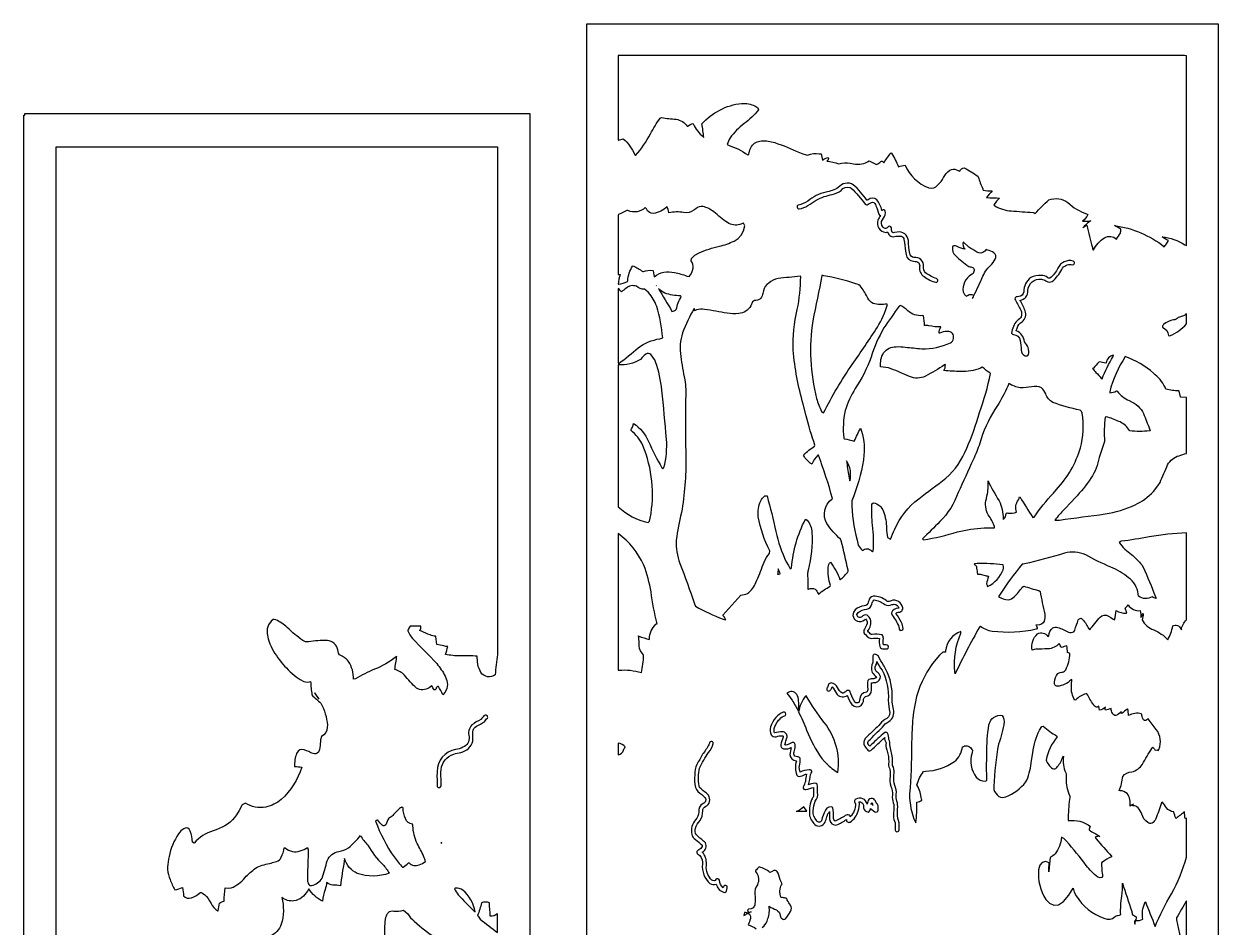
# Model space of a CAD drawing. Extents: x 1.4 to 96.1, y 1 to 80.1.
# Drawn here: x 1.36 to 20.27, y 23.25 to 37.56 of the extents above; entities that cross this region are included whole.
import ezdxf

# ---------------------------------------------------------------- set-up
doc = ezdxf.new("R2010")
doc.units = 0
doc.linetypes.add('0', pattern=[0])
doc.layers.add('1', color=7, linetype='0')

msp = doc.modelspace()

# ---------------------------------------------------------------- linework, layer by layer
at = {"layer": '1'}
for points in [[(10.272745, 37.557205), (20.272745, 37.557205), (20.272745, 3.557205), (10.272745, 3.557205)], [(9.372161, 36.138107), (9.372161, 7.139572), (9.358272, 7.139572), (9.358272, 7.111801), (1.358272, 7.111801), (1.358272, 36.110329), (1.372161, 36.110329), (1.372161, 36.138107)], [(11.374198, 33.414856), (11.373863, 33.414658), (11.378381, 33.408081)], [(7.965612, 24.59935), (7.968864, 24.5746), (7.97772, 24.590088)]]:
    msp.add_lwpolyline(points, close=True, dxfattribs=at)
for points in [[(10.772745, 35.7173), (10.774481, 35.713394, -0.052491), (10.852245, 35.738274, -0.098157), (11.035846, 35.485992), (11.046304, 35.474991, 0.061261), (11.281541, 35.815895, -0.024118), (11.434688, 36.064903), (11.459465, 36.075348, 0.039183), (11.686698, 36.047356, -0.197297), (11.865316, 35.936096), (11.871492, 35.936913, -0.086162), (11.949235, 35.979805), (11.955908, 35.974045, 0.093362), (12.119142, 35.766579), (12.123176, 35.761608), (12.127154, 35.756592, 0.024676), (12.095321, 35.974564, -0.179798), (12.724605, 36.298157, -0.122123), (12.936507, 36.257713), (12.981447, 36.228539), (12.991328, 36.194008, -0.072701), (12.76486, 35.978836, 0.06801), (12.543237, 35.750526, 0.069487), (12.498746, 35.648125), (12.51594, 35.63575, -0.086885), (12.823437, 35.481934), (12.838919, 35.49192), (12.85639, 35.561829), (12.883192, 35.616318, -0.247617), (13.040236, 35.703789, -0.103437), (13.25071, 35.676903, -0.028483), (13.640102, 35.522163), (13.695863, 35.49939), (13.746429, 35.480988), (13.771354, 35.480293, -0.142132), (13.954821, 35.498695, 0.006877), (13.98394, 35.498756), (14.005928, 35.399986), (14.008662, 35.397888, -0.146841), (14.098998, 35.439491, -0.350032), (14.077207, 35.385574, -0.045871), (14.26299, 35.342873, -0.114684), (14.446658, 35.351784), (14.499701, 35.343391, 0.213828), (14.747608, 35.389282), (14.861918, 35.33046, 0.127898), (14.931945, 35.379097, -0.395091), (14.968692, 35.36853), (14.977091, 35.359375), (14.982668, 35.364182, -0.021819), (15.094237, 35.516579), (15.097234, 35.508286, -0.046201), (15.211305, 35.293518, -0.039253), (15.313735, 35.321358, 0.199461), (15.689098, 34.959099, 0.279178), (15.835086, 35.005745, 0.085161), (15.923133, 35.123825, -0.084612), (16.021952, 35.239716, -0.245189), (16.129639, 35.245926), (16.165886, 35.228333), (16.179729, 35.224632, -0.230884), (16.252769, 35.277946, -0.038465), (16.46895, 35.143684), (16.474178, 35.133308, 0.04796), (16.545784, 34.946209, -0.019314), (16.550549, 34.925591, 0.118411), (16.693394, 34.914963, 0.024148), (16.606468, 34.807259, 0.004193), (16.812073, 34.798393, 0.080531), (16.723013, 34.689102), (16.73402, 34.676346, 0.119379), (16.995434, 34.595551, -0.000453), (17.341099, 34.570759, -0.112259), (17.3762, 34.552048, -0.04534), (17.592436, 34.771774, -0.236418), (17.894396, 34.729538, 0.114036), (18.18956, 34.550079), (18.211945, 34.538666, -0.105849), (18.12451, 34.43396, 0.089278), (18.240875, 34.44075), (18.248089, 34.43985), (18.255093, 34.437912, 0.057378), (18.129063, 34.327255, -0.041518), (18.186049, 34.369354), (18.190599, 34.368912), (18.19482, 34.367157, 0.02153), (18.281651, 34.018078, -0.010922), (18.287754, 33.979019), (18.296427, 33.977707, -0.11313), (18.47069, 34.170212, -0.305185), (18.665548, 34.149811, 0.044563), (18.7241, 34.243973, 0.092826), (18.731571, 34.306335, 0.003456), (18.629993, 34.364761, -0.130435), (19.420874, 34.028519, 0.008869), (19.486387, 34.124771, -0.041779), (19.384514, 34.185303, -0.10561), (19.747665, 34.060669), (19.772747, 34.048187), (19.772745, 37.052902), (19.740875, 37.057205), (10.772746, 37.057205)], [(15.829351, 33.478455, 0.457768), (15.81266, 33.523193, -0.056249), (15.637925, 33.613998, -0.251433), (15.606398, 33.71373, 0.5012), (15.454831, 33.858383, -0.362319), (15.389849, 33.921814, -0.025472), (15.366912, 34.125992, 0.158393), (15.308632, 34.234436, 0.211263), (15.187288, 34.258133), (15.149683, 34.252396, -0.271488), (15.108642, 34.259003, -0.123803), (15.098115, 34.327377, 0.6886), (15.037109, 34.334198, -0.540844), (14.961359, 34.34169, -0.34315), (14.956671, 34.455383), (14.973218, 34.48027, 0.209524), (15.001738, 34.59346, 0.537794), (14.950581, 34.603516), (14.947024, 34.603363, 0.104278), (14.867211, 34.770218, 0.360655), (14.72971, 34.772339), (14.715199, 34.763794), (14.711206, 34.765045, 0.051417), (14.494584, 35.010056, 0.3733), (14.256937, 34.965271, -0.092838), (14.060364, 34.892639, 0.121821), (13.773756, 34.750015, -0.112054), (13.622193, 34.688629, 0.841025), (13.638152, 34.62915, 0.124364), (13.775692, 34.681534, 0.018179), (13.909183, 34.767365, -0.082165), (14.162037, 34.853951, 0.0893), (14.301692, 34.921204, -0.320541), (14.447047, 34.966011), (14.460831, 34.956894, -0.047666), (14.681719, 34.703003, 0.390115), (14.728382, 34.700394, -0.039054), (14.798711, 34.735336, -0.274334), (14.854031, 34.676941, -0.041044), (14.899548, 34.541702, 0.22164), (14.926949, 34.524094, 0.030036), (14.883736, 34.449371, 0.470231), (15.007682, 34.254753, -0.03463), (15.042178, 34.259537, 0.489626), (15.166803, 34.193695, -0.087761), (15.256866, 34.192902, -0.251245), (15.297557, 34.141602, -0.049416), (15.320352, 33.956711), (15.324442, 33.929138), (15.330281, 33.902893, 0.349877), (15.447861, 33.797745), (15.473425, 33.794968, -0.524416), (15.543653, 33.710892, 0.291229), (15.61543, 33.55481, 0.083373), (15.804856, 33.462753, 0.27222)], [(10.772745, 33.434052), (10.774672, 33.433777, 0.105527), (10.916373, 33.479431), (10.923458, 33.489273, -0.132488), (10.999064, 33.722244), (11.010708, 33.726974, -0.04087), (11.159669, 33.634399), (11.169793, 33.634094, -0.123113), (11.318522, 33.652222), (11.322367, 33.646088), (11.340563, 33.550629, -0.23983), (11.664079, 33.618912, -0.043582), (11.858739, 33.564102), (11.896873, 33.554626, 0.10711), (11.959609, 33.688751, 0.132647), (11.92791, 33.806061), (11.93071, 33.841217), (11.985528, 33.891891), (12.051263, 33.932037, -0.050558), (12.37329, 34.034958, 0.052834), (12.606763, 34.118195), (12.669703, 34.15976), (12.72103, 34.212234), (12.758238, 34.277954), (12.778826, 34.359314), (12.756354, 34.40065), (12.698366, 34.378586, -0.20942), (12.501869, 34.409683, -0.034879), (12.284456, 34.582062, 0.099577), (12.115287, 34.665497, 0.219053), (12.002546, 34.630371), (11.969683, 34.606934, -0.225201), (11.807252, 34.570419, 0.088592), (11.574733, 34.566605), (11.570964, 34.572464, 0.017083), (11.548376, 34.666351, -0.176049), (11.327883, 34.555069, -0.274549), (11.217957, 34.62677), (11.199935, 34.648361, -0.305154), (10.926223, 34.599621, 0.004061), (10.907206, 34.603867, -0.010434), (10.778533, 34.536087), (10.772746, 34.529205), (10.772747, 33.589966), (10.774287, 33.588577, 0.01241), (10.803802, 33.590347, 0.101871)], [(16.266922, 33.988235, -0.103063), (16.141216, 34.031204, 0.070931), (16.087219, 34.044647), (16.072409, 34.038132), (16.064125, 34.020859, 0.2525), (16.113153, 33.887665, 0.043039), (16.322868, 33.716446, 0.055594), (16.387367, 33.701416), (16.395706, 33.696487, -0.430522), (16.366352, 33.585892, 0.307589), (16.234259, 33.312397, 0.202946), (16.293106, 33.243118, -0.421133), (16.39963, 33.257462), (16.400312, 33.252106, -0.046418), (16.37911, 33.210358, 0.279306), (16.400526, 33.247238, 0.022918), (16.546595, 33.563202, -0.096875), (16.687405, 33.753998, 0.098048), (16.752441, 33.858597, 0.364153), (16.696861, 33.946899, 0.028739), (16.599186, 33.983185), (16.575697, 33.957855, -0.38238), (16.451075, 33.943558, 0.022726), (16.322155, 34.019669), (16.233551, 34.104706, 0.293376)], [(17.268724, 32.320297, 0.254656), (17.204575, 32.522903, 0.305011), (17.073204, 32.695358), (17.088444, 32.736771, -0.196757), (17.168095, 32.84021, 0.345163), (17.215246, 33.014374, 0.077053), (17.134663, 33.178238, 0.409305), (17.25848, 33.334923, -0.456627), (17.475618, 33.511795, -0.193327), (17.542139, 33.486023, 0.394895), (17.670774, 33.500656, 0.082543), (17.810688, 33.691193, -0.324953), (17.969154, 33.740154, 0.855906), (17.977777, 33.801285, 0.365142), (17.736134, 33.69075, -0.110307), (17.609564, 33.531876, -0.36448), (17.568998, 33.542725, 0.187596), (17.470417, 33.573425, 0.130041), (17.306313, 33.538864, 0.258867), (17.195509, 33.314804, -0.387073), (17.114262, 33.239014), (17.094313, 33.235104, 0.691103), (17.062815, 33.180252, -0.007099), (17.148973, 33.022903, -0.158898), (17.155817, 32.920319, -0.09291), (17.088163, 32.855804, 0.162853), (17.002382, 32.660706, 0.309938), (17.034437, 32.640457, -0.331697), (17.136929, 32.543686, -0.023949), (17.154707, 32.390366), (17.160568, 32.365631, 0.382523), (17.248325, 32.297638, 0.261072)], [(12.458512, 28.1465, 0.097338), (12.426521, 28.192001), (12.427883, 28.194641), (12.713182, 28.510727, 0.259721), (12.898506, 28.615202, 0.066764), (12.951231, 28.710098, 0.030951), (13.064534, 28.99556, -0.053392), (13.141422, 29.139038), (13.169973, 29.17157), (13.172742, 29.211929, -0.073742), (12.988647, 29.752258, -0.136365), (13.028512, 30.00325, -0.089043), (13.093024, 30.080948), (13.129035, 30.080994, -0.017306), (13.265833, 29.518356, 0.051832), (13.433276, 29.038651), (13.466689, 28.977768), (13.497231, 28.929352), (13.51671, 28.944244, -0.099336), (13.736465, 29.712189), (13.763288, 29.69693, -0.160618), (13.839502, 29.502304, -0.076384), (13.778929, 28.906443, 0.002835), (13.767426, 28.839478, -0.031921), (13.776758, 28.607101), (13.784694, 28.603729, -0.241848), (13.889638, 28.606613, -0.14965), (13.937077, 28.534103), (13.944627, 28.526627, -0.041964), (14.126076, 28.651093), (14.134589, 28.661804, -0.091802), (14.095401, 28.955414, -0.154903), (14.133021, 29.031006, -0.077926), (14.283075, 28.756195), (14.289428, 28.757416, 0.089234), (14.413571, 28.889404), (14.411548, 28.905319, 0.008694), (14.305095, 29.369812), (14.292736, 29.397781, -0.056295), (14.076631, 29.642822, -0.378442), (14.157384, 30.033686), (14.16455, 30.040314, 0.025071), (13.941586, 30.725708), (13.933451, 30.727173, 0.113843), (13.840173, 30.586975), (13.832368, 30.587418, -0.096874), (13.70683, 30.719727), (13.709538, 30.729248, -0.049897), (13.881619, 30.871933), (13.886581, 30.883667, -0.021935), (13.749731, 31.349335), (13.701077, 31.532608, -0.050498), (13.543431, 32.391235, -0.072874), (13.607611, 33.033279, 0.045055), (13.662392, 33.555359), (13.653308, 33.562027, 0.003106), (13.304495, 33.523499, 0.131021), (13.15628, 33.450302, 0.238161), (13.073276, 33.32991), (13.064084, 33.289246), (13.058907, 33.269424, -0.402121), (12.931219, 33.177124), (12.900805, 33.154037), (12.871665, 33.091156, -0.244291), (12.679744, 32.971802, -0.085356), (12.496506, 32.974869, 0.002958), (12.140569, 33.036194, 0.071371), (12.013787, 33.028183), (11.979181, 33.014709, 0.020122), (11.976521, 33.050919, 0.045226), (11.790656, 32.665283, 0.113277), (11.760957, 32.290817, 0.013256), (11.825783, 31.921341, -0.061195), (11.83843, 31.617325, 0.012596), (11.843834, 30.691666, -0.04468), (11.77278, 29.817093, 0.030015), (11.69071, 29.381866, 0.11013), (11.748671, 29.012238, -0.010383), (11.981997, 28.371292), (11.997664, 28.334579, 0.038827), (12.431057, 28.130365, 0.016551), (12.476047, 28.120056, -0.047884)], [(14.477998, 32.162842, 0.009641), (14.87674, 32.753662, 0.064525), (15.034738, 33.11264), (15.027387, 33.120514, -0.11826), (14.810678, 33.130768, -0.184724), (14.726495, 33.212784, 0.033805), (14.620603, 33.389526, 0.155692), (14.533085, 33.442703, 0.032573), (14.026371, 33.569099), (14.012486, 33.570503), (13.998586, 33.571732, -0.002842), (13.851742, 32.856552, 0.099925), (13.912645, 31.62233, 0.043938), (13.992851, 31.420898), (14.023687, 31.397186, -0.035803)], [(10.772746, 32.18602), (10.779359, 32.180328, 0.023813), (11.088223, 32.426453, -0.131405), (11.432057, 32.569351), (11.475467, 32.586487, 0.053956), (11.381223, 33.083984, 0.092482), (11.251635, 33.302353), (11.213964, 33.336594), (11.186661, 33.353668, -0.201282), (11.061889, 33.405411, 0.056885), (10.969078, 33.411301, 0.072591), (10.824956, 33.314255), (10.82156, 33.316406, 0.016884), (10.772746, 33.366272)], [(11.691627, 33.032394, -0.085758), (11.768845, 33.237381), (11.758357, 33.247879, -0.065948), (11.510322, 33.29335, -0.109337), (11.407402, 33.366089, -0.010394), (11.623115, 33.001297, 0.127836)], [(15.151038, 29.554977, -0.123083), (15.530388, 30.037949, 0.004592), (15.95977, 30.362854, 0.120953), (16.291878, 30.83757, 0.033586), (16.493395, 31.401199, 0.034442), (16.668564, 32.020187), (16.658796, 32.029388, -0.058682), (16.544645, 32.116562), (16.537554, 32.118347), (16.507607, 32.102859, -0.099178), (16.196514, 32.053482, -0.022441), (15.928621, 32.065536, 0.14432), (15.952546, 32.162582), (15.937202, 32.156876, -0.023893), (15.638327, 31.975967, -0.209041), (15.384799, 31.971317, 0.000959), (15.093616, 32.09671, 0.075257), (14.927505, 32.124985, -0.156196), (14.973386, 32.346973, -0.240305), (15.172894, 32.444996, -0.054409), (15.318607, 32.437595, -0.006681), (15.578063, 32.410507, 0.101332), (16.033876, 32.504471, 0.417118), (16.065544, 32.65593, 0.226441), (15.98411, 32.685928, 0.13669), (15.86087, 32.658951), (15.856204, 32.661255, -0.144319), (15.881211, 32.758026, -0.067233), (15.690642, 32.777878, 0.049835), (15.623587, 32.778717, 0.016463), (15.60619, 32.93248), (15.591227, 32.936951, -0.216836), (15.357738, 33.013763, 0.054759), (15.243499, 33.098938), (15.222902, 33.085464, 0.01085), (14.978283, 32.741226, 0.055325), (14.776277, 32.277954, -0.056804), (14.525674, 31.781662, 0.062603), (14.363952, 31.433411, 0.070724), (14.342828, 30.997375), (14.349009, 30.984726, -0.045932), (14.511089, 30.947588, -0.004457), (14.609274, 31.156754, -0.117705), (14.663168, 30.727982), (14.655119, 30.652008, -0.05879), (14.470821, 30.003174, 0.063756), (14.55434, 29.382492), (14.573527, 29.302704, 0.043384), (14.638264, 29.21701, -0.422952), (14.784989, 29.210342), (14.796651, 29.19928), (14.807055, 29.206589, 0.066955), (14.798749, 29.616058, -0.032701), (14.787794, 29.954056), (14.813064, 29.974609, -0.282433), (14.971696, 29.832932, -0.094981), (15.019856, 29.569794, 0.015959), (15.033764, 29.423813), (15.083659, 29.395081, -0.01746)], [(19.708855, 32.929825, 0.029512), (19.642159, 32.904877, -0.189262), (19.56839, 32.868774, 0.113335), (19.409649, 32.796822, 0.040807), (19.391251, 32.774307), (19.392912, 32.752228, -0.273282), (19.488188, 32.621735), (19.504496, 32.619034, 0.129887), (19.772747, 32.808838), (19.772747, 32.96666, -0.120358)], [(10.772747, 29.909485, 0.13616), (11.245995, 29.659042), (11.26606, 29.679291), (11.279323, 29.729874, 0.143197), (11.162734, 30.880442, 0.112902), (10.969174, 31.120819, 0.078245), (11.01538, 31.22908, -0.136415), (11.252624, 30.943512, 0.032936), (11.462925, 30.528448), (11.470028, 30.518618), (11.477262, 30.508881), (11.493732, 30.531372, 0.090069), (11.535239, 30.981918, 0.002174), (11.464361, 31.758606, 0.050043), (11.364426, 32.203403, 0.082485), (11.288382, 32.32193, 0.278416), (11.209323, 32.328171), (11.181257, 32.307739), (11.151643, 32.274857), (11.12496, 32.239563, -0.142792), (10.772746, 32.1586)], [(17.83934, 29.871536, 0.016082), (17.685564, 29.697372), (17.762571, 29.699976, -0.003109), (18.483454, 29.796097, 0.062664), (18.958466, 29.938202, 0.086024), (19.247364, 30.151596), (19.317446, 30.239975), (19.35243, 30.294739, 0.00603), (19.47261, 30.575317, -0.198471), (19.653433, 30.718353, -0.025325), (19.772747, 30.755127), (19.772747, 31.641098), (19.679262, 31.646469), (19.676451, 31.650635), (19.658167, 31.74202), (19.652645, 31.744629, -0.060882), (19.444355, 31.772751), (19.433212, 31.804764, 0.102337), (19.250565, 32.023987, 0.093361), (18.802593, 32.288406, 0.083768), (18.555511, 31.728317), (18.555262, 31.714081, 0.100504), (18.664436, 31.74408), (18.674591, 31.738068, 0.11873), (18.861965, 31.592743), (18.912449, 31.565781, -0.205154), (19.103451, 31.352921, -0.019967), (19.194487, 31.114365), (19.184948, 31.110733, -0.043362), (18.873032, 31.10994), (18.862913, 31.122726), (18.85466, 31.140427, 0.148403), (18.698271, 31.26236, 0.035639), (18.503479, 31.335129), (18.482086, 31.32991, 0.040495), (18.473898, 30.942505), (18.387112, 30.692612, -0.118902), (18.25807, 30.364441, -0.049977), (18.00565, 30.04863), (17.950087, 29.989105)], [(18.338469, 32.037216, -0.013361), (18.423002, 31.941025), (18.436256, 31.934845, -0.048979), (18.612131, 32.290573), (18.617598, 32.31012, 0.339808), (18.49983, 32.190186), (18.492502, 32.182419, -0.020117), (18.393892, 32.206863), (18.383801, 32.200592, -0.022349), (18.297117, 32.107285), (18.285183, 32.099777, 0.017766)], [(17.110367, 30.018723, 0.046793), (17.127325, 30.06572), (17.13632, 30.060699, 0.008041), (17.336998, 29.742157), (17.358505, 29.747055, -0.0347), (17.663141, 30.126709), (17.714577, 30.185699, 0.115129), (18.092916, 30.84164, 0.111504), (18.117826, 31.391132), (18.114088, 31.405848), (18.110058, 31.420486), (18.086208, 31.440872, -0.042828), (17.655813, 31.563522, -0.200562), (17.544085, 31.700485, 0.099587), (17.473095, 31.79538, 0.170435), (17.322577, 31.810226, -0.054539), (17.138021, 31.792923, -0.078274), (16.958488, 31.860413, -0.045243), (16.797859, 31.54718), (16.738541, 31.447754, 0.076413), (16.497076, 30.91481, -0.029951), (16.392824, 30.654482, -0.003311), (16.156178, 30.135345, -0.112806), (15.86701, 29.675871, -0.001712), (15.590436, 29.402723), (15.608724, 29.388123, 0.036229), (16.144136, 29.512131, -0.05476), (16.568876, 29.575043), (16.73349, 29.577972), (16.731043, 29.596848, 0.072579), (16.630819, 29.782806, -0.196367), (16.602316, 30.035446), (16.610996, 30.084717, 0.089196), (16.628168, 30.319565, 0.023317), (16.803986, 30.004852, -0.125212), (16.866205, 29.719025), (16.870289, 29.709915, 0.232629), (16.915291, 29.80336, -0.343649), (16.944809, 29.810486, 0.116045), (17.078928, 29.82486, -0.24452)], [(14.424727, 30.393236), (14.434011, 30.333496), (14.439045, 30.319046, 0.226171), (14.385701, 30.637362, 0.001032)], [(10.772746, 27.328384), (10.773049, 27.32254), (10.782709, 27.322052, -0.092596), (11.138818, 27.2845, 0.045395), (11.174081, 27.553391), (11.164591, 27.571442), (11.148326, 27.59346, -0.212099), (11.102341, 27.751099, 0.03358), (11.092367, 27.863907), (11.098825, 27.858931, -0.001231), (11.263222, 27.806593), (11.267584, 27.818481, -0.210463), (11.368423, 28.048401, -0.031424), (11.385691, 28.058014, -0.025402), (11.29178, 28.561615, 0.05082), (11.176572, 28.985413, 0.1265), (10.772746, 29.485855)], [(19.532778, 23.781265, 0.065086), (19.772747, 24.361862), (19.772705, 24.979568), (19.748993, 24.970718, 0.004252), (19.73921, 25.080627, -0.0054), (19.609173, 24.974365), (19.604494, 24.976273, -0.025891), (19.568975, 25.078079, -0.238633), (19.45746, 25.143448, -0.016907), (19.390749, 25.234207), (19.377619, 25.221161, 0.003543), (19.287378, 24.967392, -0.139387), (19.226255, 24.897995, -0.278402), (19.158072, 24.911118, -0.196592), (19.065121, 25.041946, 0.086773), (19.005278, 25.143921, 0.152646), (18.924494, 25.175781, -0.24899), (18.935118, 25.206787, 0.000738), (18.879068, 25.169357, 0.203493), (18.831135, 25.36731, 0.208157), (18.720976, 25.411957), (18.707617, 25.415817, 0.065743), (18.761835, 25.639786, -0.203315), (18.904127, 25.71315, 0.216112), (19.074402, 25.836184, -0.009273), (19.224005, 26.083511), (19.240442, 26.102921, 0.053132), (19.271265, 26.060577, 0.237917), (19.303526, 26.058395, -0.144928), (19.323952, 26.05159), (19.336428, 26.067276, 0.261352), (19.293154, 26.384064, 0.007506), (19.16551, 26.551224), (19.154375, 26.544754), (19.144341, 26.536667, -0.583805), (19.082129, 26.55426, -0.072973), (19.064466, 26.618927), (19.056368, 26.63295, 0.180925), (18.853907, 26.603849, 0.000126), (18.844257, 26.710266), (18.84185, 26.711533), (18.835814, 26.705948, 0.055515), (18.749784, 26.634277, -0.400317), (18.739693, 26.669617, -0.165861), (18.654131, 26.604797, -0.359268), (18.597839, 26.641388, -0.084647), (18.577839, 26.714127, 0.017341), (18.488976, 26.687256, -0.108839), (18.486662, 26.74202, -0.214013), (18.393034, 26.68689), (18.384415, 26.749023), (18.381691, 26.750793, -0.443214), (18.325357, 26.745102), (18.311811, 26.757431, -0.043842), (18.207764, 26.927765), (18.194965, 26.945847), (18.181974, 26.948364, 0.117418), (18.016903, 26.852478), (18.005251, 26.846802, -0.173596), (17.950466, 27.068359, -0.011088), (17.954912, 27.173462), (17.944159, 27.167877, -0.17155), (17.725981, 27.066452, -0.448858), (17.680609, 27.13353, -0.149467), (17.73666, 27.268768, -0.179732), (17.809151, 27.291672, 0.215712), (17.858349, 27.327469, 0.110595), (17.924919, 27.586853, 0.024002), (17.885479, 27.600769, 0.050983), (17.876041, 27.70784, 0.032209), (17.789541, 27.680372, 0.000223), (17.75518, 27.74472, -0.204803), (17.575481, 27.660248, -0.004768), (17.386652, 27.653336), (17.357634, 27.64856), (17.330082, 27.640991, -0.281097), (17.414597, 27.896364, -0.421075), (17.574301, 27.855606), (17.589682, 27.8685, -0.19196), (17.653088, 27.991652, -0.230714), (17.734016, 27.998871, -0.051704), (17.901455, 27.92449, 0.245293), (17.986649, 27.931108, 0.127645), (18.002569, 27.957047, -0.006289), (18.05805, 28.11911, -0.225937), (18.102243, 28.145386), (18.111185, 28.141418, -0.088387), (18.216091, 27.99115), (18.226984, 27.975037), (18.238686, 27.959518, -0.003011), (18.402887, 28.163254, -0.347178), (18.5383, 28.177399), (18.572725, 28.158249), (18.612024, 28.13118), (18.632229, 28.121048, 0.030635), (18.660372, 28.26593, 0.154192), (18.81679, 28.225876, 0.067597), (18.824783, 28.231903), (18.802454, 28.30545), (18.802494, 28.306427, 0.062682), (18.848724, 28.355316, 0.274361), (19.039433, 28.264603, -0.064096), (19.048277, 28.156372, 0.009817), (19.087297, 28.217667, -0.002454), (19.070848, 28.12117, 0.206254), (19.254383, 27.96184, -0.110573), (19.474533, 27.803192, 0.080546), (19.554564, 28.021881, -0.51615), (19.679657, 27.976835, 0.008124), (19.691196, 27.961105, -0.184555), (19.771557, 28.117783), (19.772747, 28.132141), (19.772749, 29.48822), (19.769674, 29.495834, 0.041128), (19.181259, 29.431564, -0.012078), (18.73908, 29.362869), (18.707003, 29.344589, 0.093749), (18.901442, 29.154388, -0.060074), (19.062267, 28.989883), (19.083927, 28.954193, -0.018265), (19.279585, 28.486153), (19.286314, 28.471094), (19.293116, 28.45607, -0.090165), (19.227276, 28.484589, -0.31225), (19.013676, 28.493973), (19.00458, 28.52771, 0.215694), (18.854391, 28.786362, 0.071804), (18.571898, 28.955215, -0.027966), (18.176113, 29.146515, 0.1749), (17.84046, 29.175186, -0.022547), (17.205896, 29.00589), (17.1868, 29.002844), (17.167675, 28.999969, 0.024525), (16.807722, 28.50975), (16.795586, 28.483109, 0.097737), (16.947798, 28.437408, 0.177582), (17.043085, 28.482803, 0.059598), (17.170166, 28.639267), (17.194706, 28.654739, 0.024772), (17.435535, 28.582764), (17.452665, 28.569153, 0.010168), (17.526516, 28.210678, -0.095032), (17.517851, 28.096237), (17.501812, 28.069901), (17.477036, 28.050644), (17.442362, 28.039276), (17.38418, 28.035828, -0.248139), (17.405397, 27.976334), (17.393629, 27.968933, -0.082583), (16.694777, 27.935516, -0.108834), (16.509268, 28.014236), (16.49408, 28.003662, 0.018254), (16.107738, 27.266785), (16.100639, 27.297592, -0.120328), (16.197151, 27.909134), (16.199465, 27.933334, 0.294118), (15.953944, 27.626406), (15.954343, 27.617764), (15.955087, 27.609146), (15.912342, 27.609146), (15.862511, 27.557663), (15.75133, 27.425171), (15.66079, 27.291138, 0.107207), (15.450632, 26.656769, 0.033227), (15.422208, 26.285187), (15.418477, 26.128403, -0.020408), (15.38662, 25.362915, 0.106675), (15.477577, 24.914642), (15.486382, 24.905746, 0.027958), (15.501758, 25.230789, 0.006477), (15.579484, 25.259399), (15.579553, 25.266891), (15.574756, 25.280594, 0.093145), (15.508822, 25.493658), (15.504904, 25.49889), (15.500843, 25.504013, -0.098843), (15.608746, 25.716675), (15.636561, 25.722366, 0.14314), (16.095795, 25.874893, 0.200645), (16.221807, 26.109741), (16.238054, 26.115952, -0.4179), (16.371483, 26.066107, -0.00803), (16.381317, 26.053665), (16.375906, 26.012299, 0.245614), (16.443029, 25.626144, 0.195267), (16.581425, 25.565857), (16.611904, 25.572845, -0.02702), (16.61171, 26.002014, -0.046313), (16.643732, 26.455368, -0.084408), (16.68819, 26.551071, -0.151929), (16.819792, 26.60994), (16.851017, 26.60202), (16.870893, 26.579895), (16.881006, 26.546219), (16.882942, 26.503555, -0.063854), (16.794275, 26.152267, 0.031788), (16.7204, 25.479904), (16.72106, 25.433365, 0.161619), (16.798956, 25.322571, 0.22692), (16.910147, 25.318588, 0.137019), (17.227539, 25.552231), (17.244354, 25.580856, 0.061981), (17.319094, 25.889908), (17.33712, 26.01355, -0.090924), (17.445461, 26.37381), (17.48102, 26.431244), (17.500727, 26.433701, 0.049482), (17.72036, 26.278915), (17.725529, 26.26474, 0.129951), (17.546841, 25.898804, 0.126932), (17.65181, 25.76387, 0.331282), (17.716677, 25.778183, 0.102855), (17.806684, 25.931915), (17.822378, 25.958618, 0.128324), (17.858248, 25.695709, -0.111453), (17.866657, 25.61293, 0.117236), (17.922846, 25.327484), (17.925329, 25.302963), (17.918861, 25.278061, 0.030078), (17.898932, 24.950283), (17.897717, 24.939987, -0.194012), (18.251949, 24.848099, 0.283176), (18.232422, 24.786804, -0.035781), (18.398293, 24.68837, 0.278615), (18.327646, 24.670914), (18.342007, 24.650925, 0.005124), (18.583172, 24.376953), (18.583651, 24.365921, 0.075549), (18.443649, 24.281984, -0.021891), (18.426081, 24.274399, 0.03688), (18.442938, 24.055222), (18.430813, 24.036102), (18.402042, 24.03186), (18.367075, 24.045776, -0.075201), (18.183044, 24.231064, 0.017534), (17.872427, 24.611725), (17.828047, 24.653809), (17.792473, 24.675308, -0.136639), (17.690649, 24.413467, -0.096493), (17.617916, 24.35817), (17.610395, 24.346451, 0.001953), (17.591257, 24.129608, -0.023572), (17.597525, 24.270889), (17.544903, 24.289627), (17.487362, 24.278442), (17.448984, 24.233261), (17.428436, 24.161987, 0.170147), (17.54612, 23.692291), (17.604359, 23.631226), (17.671038, 23.59964), (17.744812, 23.605499), (17.824347, 23.656677), (17.908295, 23.761154), (17.977194, 23.869034), (17.994473, 23.808075), (18.023806, 23.74736, 0.163806), (18.464882, 23.392914), (18.517376, 23.380356), (18.562962, 23.378281), (18.599747, 23.387695, -0.15286), (18.708475, 23.443787), (18.730621, 23.450394, -0.057208), (18.749516, 23.744522, 0.043), (18.756653, 23.948921, -0.004775), (18.904119, 23.500805, 0.059029), (18.918249, 23.448395, -0.067372), (18.973509, 23.415039, -0.243371), (18.946159, 23.341675, 0.111592), (18.955322, 23.301987, 0.0249), (18.964729, 23.357742), (18.967709, 23.360062, 0.154621), (19.081295, 23.376648, -0.150421), (19.112211, 23.635218, 0.010465), (19.115871, 23.654251), (19.122406, 23.65535, 0.006371), (19.27545, 23.263626, -0.031896)], [(16.563984, 28.825241, 0.084757), (16.632757, 28.813126), (16.637121, 28.806488, 0.035188), (16.604351, 28.691528, 0.027002), (16.621416, 28.648499, 0.203415), (16.867361, 28.91362, 0.033169), (16.87598, 28.956863), (16.865709, 28.99173, 0.033971), (16.459122, 29.008957), (16.415014, 29.003983), (16.411583, 29.000793, -0.286536), (16.448465, 28.937134, -0.009637), (16.460337, 28.843323, -0.115443), (16.527483, 28.836151)], [(13.304623, 28.929291, -0.039556), (13.295924, 28.842041, 0.057016), (13.338744, 28.845428, 0.008816)], [(15.014012, 27.659105, 1.275703), (15.012576, 27.721497, -0.018944), (14.972303, 27.721161, -0.102143), (14.971126, 27.822922, 0.141855), (14.953581, 27.879303), (14.947828, 27.882568, 0.077693), (14.79238, 27.886124), (14.779202, 27.887497, -0.07475), (14.724895, 27.940536), (14.725963, 27.944641, 0.254019), (14.765208, 28.128349, 0.135017), (14.713792, 28.19252, 0.332494), (14.630362, 28.167282, -0.64913), (14.552753, 28.203966, -0.182815), (14.572495, 28.236099, -0.150188), (14.709096, 28.286377, 0.289647), (14.788067, 28.370041, -0.07781), (14.816242, 28.43187), (14.823766, 28.433792, -0.142627), (14.991572, 28.363617, 0.270491), (15.105412, 28.359863), (15.123816, 28.364609), (15.142495, 28.368134, -0.289736), (15.216328, 28.305206), (15.21091, 28.302536, 0.292996), (15.098243, 28.232376, 0.234252), (15.10565, 28.203384), (15.112092, 28.191818, -0.075796), (15.218447, 28.003433), (15.220687, 27.990341, 1.129962), (15.282631, 27.981659, 0.131295), (15.256077, 28.075943, 0.048665), (15.168295, 28.222061, -0.29029), (15.217575, 28.238449, 0.534948), (15.269931, 28.339539, 0.455865), (15.064638, 28.41011, -0.341944), (15.017739, 28.423065, 0.181292), (14.810754, 28.492874, 0.310676), (14.739584, 28.419342), (14.732728, 28.398163, -0.396716), (14.668032, 28.343597, 0.13543), (14.526004, 28.278229), (14.498065, 28.238922), (14.489708, 28.189651, 0.632178), (14.671406, 28.120367, 0.032327), (14.688493, 28.13353, -0.328396), (14.703832, 28.034195, -0.046669), (14.662095, 27.953339, 0.353213), (14.689102, 27.886551, 0.322896), (14.816834, 27.827209, -0.054777), (14.907925, 27.823715, 0.083605), (14.9152, 27.695038, 0.334707), (14.979126, 27.657898)], [(15.220884, 24.829788, 0.144666), (15.198237, 24.97435, -0.053347), (15.198716, 25.162872, 0.07842), (15.177709, 25.27298, -0.040468), (15.177838, 25.388641, 0.056007), (15.140303, 25.532745, -0.084926), (15.142975, 25.69574, 0.130891), (15.117541, 25.81218, -0.009658), (15.116199, 25.933243, 0.002381), (15.072343, 26.139023, 0.229462), (15.056294, 26.225311, 0.146382), (15.034866, 26.326197, 0.306657), (14.993337, 26.336365), (14.960966, 26.310907, 0.000619), (14.756443, 26.119156, -0.217771), (14.722973, 26.179031), (14.727549, 26.191742), (14.737544, 26.205318, -0.002963), (14.958346, 26.417068, -0.161859), (15.057518, 26.506775, 0.321333), (15.130232, 26.702072, -0.072619), (15.112102, 26.935318, 0.125702), (14.98376, 27.387671), (14.971656, 27.40151, -0.023267), (14.891911, 27.545242, 0.189776), (14.833319, 27.574722, 0.368699), (14.803525, 27.533218, -0.017836), (14.80358, 27.444565, 0.225229), (14.794689, 27.285843, 0.079406), (14.861619, 27.217911, -0.412758), (14.799072, 27.186295, 0.187515), (14.726205, 27.160416, 0.079888), (14.723921, 27.022476, -0.156793), (14.707524, 26.974869), (14.701487, 26.972183, 0.398595), (14.59696, 26.860458, -0.061374), (14.580878, 26.811615, -0.391895), (14.524663, 26.814926), (14.505862, 26.837128, -0.028678), (14.438937, 26.988495, 0.451955), (14.381417, 26.990295, -0.092256), (14.333123, 26.959778), (14.323566, 26.960114, -0.212284), (14.245451, 27.04631, 0.269421), (14.146111, 27.120426, 0.21816), (14.09963, 27.093048, -0.173821), (14.076778, 27.035166, 0.944133), (14.134246, 27.008591, 0.104709), (14.158641, 27.056305), (14.163256, 27.053467, -0.033515), (14.226122, 26.954239, 0.361551), (14.381927, 26.912334), (14.390189, 26.917965), (14.397861, 26.924377, 0.087511), (14.473419, 26.777451), (14.506755, 26.750946), (14.547586, 26.739563), (14.586973, 26.744736, 0.322336), (14.658547, 26.86236, -0.203712), (14.688465, 26.904388, 0.410592), (14.785011, 27.008728, 0.01124), (14.781825, 27.119446, -0.017938), (14.852424, 27.128616, 0.326364), (14.924148, 27.223618, 0.230537), (14.872259, 27.289688, -0.367192), (14.85385, 27.402191, 0.109483), (14.868829, 27.460449, 0.092962), (14.951604, 27.32399, -0.131174), (15.049518, 26.845612, 0.036075), (15.072881, 26.650726, -0.324535), (14.991541, 26.542847, 0.07406), (14.899482, 26.445084, 0.012022), (14.688801, 26.244461), (14.666281, 26.20787, 0.265985), (14.689527, 26.101013, 0.10514), (14.742103, 26.043762, 0.270772), (14.773208, 26.051971, 0.007766), (14.991709, 26.256058, 0.179597), (15.013059, 26.172897, 0.137621), (15.02369, 26.063019), (15.040589, 25.996765, -0.101706), (15.052681, 25.835007, 0.121477), (15.075039, 25.749557, -0.067986), (15.07228, 25.602249, 0.118295), (15.10293, 25.444748, -0.10335), (15.112308, 25.310379, 0.079389), (15.134627, 25.192627, -0.027469), (15.130007, 25.019211, 0.095429), (15.156549, 24.903091, -0.036694), (15.158269, 24.786682, 0.988918), (15.219882, 24.803635, -0.008276)], [(5.976424, 26.945465), (5.968607, 26.956085), (5.961221, 26.965546, 0.005357), (6.029574, 26.861053, 0.026402)], [(13.524625, 26.846222, -0.031379), (13.626648, 26.665619, 0.092541), (13.619034, 26.889908), (13.608755, 26.917297, 0.460087), (13.462861, 26.969193), (13.440374, 26.958542, -0.030609)], [(13.755727, 26.371109, 0.067827), (13.99809, 25.925659), (14.039874, 25.875977), (14.065544, 25.848557), (14.068481, 25.850891), (14.0713, 25.842712, 0.059542), (14.249214, 25.699249, 0.208831), (14.035487, 26.49147, -0.029644), (13.748107, 26.916565), (13.739782, 26.912567, 0.12468), (13.628078, 26.662704, -0.015061)], [(7.940584, 25.462845, 0.350011), (7.966284, 25.492111, -0.003847), (7.96418, 25.701599), (7.968421, 25.747604, -0.313238), (8.167658, 25.992294, -0.067123), (8.279805, 26.018866, 0.269032), (8.468317, 26.199709, 0.037957), (8.466334, 26.345963, -0.26317), (8.527158, 26.432831, 0.041589), (8.651526, 26.506363, -0.086447), (8.699044, 26.561066, 0.978701), (8.645353, 26.597595, -0.001078), (8.603118, 26.546951), (8.593248, 26.540741, 0.048023), (8.454958, 26.455978, 0.270465), (8.409435, 26.265747, -0.341694), (8.31125, 26.100693, -0.087855), (8.194976, 26.066254, 0.362694), (7.902473, 25.716751, 0.025047), (7.906506, 25.480927, 0.346486)], [(14.077722, 25.000992, -0.091723), (14.118004, 25.084854, 0.057701), (14.125225, 24.936798, 0.283082), (14.206997, 24.86821), (14.2267, 24.870956, 0.067696), (14.386989, 24.958313, 0.680908), (14.442923, 24.917419, 0.194851), (14.571815, 25.090881, 0.131021), (14.587667, 25.236099, -0.40827), (14.649298, 25.196899, -0.12119), (14.658153, 25.141525, 0.326573), (14.728237, 25.075577, 0.34208), (14.766736, 25.133835), (14.837272, 25.07814, 0.622523), (14.886429, 25.105209), (14.886372, 25.171341, 0.223767), (14.856163, 25.220123), (14.844041, 25.252029, 0.757603), (14.723769, 25.236191, 0.031743), (14.71407, 25.200729, 0.516917), (14.534746, 25.279619, 0.292217), (14.514613, 25.239326, 0.101865), (14.528, 25.209473, -0.201095), (14.447358, 24.998611, 0.509119), (14.399014, 25.031799), (14.383619, 25.027161), (14.36812, 25.019806, -0.052637), (14.207528, 24.930817, -0.279502), (14.179451, 24.989929, 0.069636), (14.171409, 25.140945, 0.263425), (14.14436, 25.157959), (14.107512, 25.154678), (14.077851, 25.135437), (14.054189, 25.104614, 0.039059), (13.990276, 24.938721, -0.604127), (13.915184, 24.937057, -0.223499), (13.860588, 25.094315, -0.091084), (13.891707, 25.24971, 0.252895), (13.928366, 25.382401, 0.073561), (13.920974, 25.516907, 0.304984), (13.888033, 25.532211, 0.093418), (13.784638, 25.506012, 0.037117), (13.817981, 25.671417, -0.079182), (13.83601, 25.704834, 0.594686), (13.793591, 25.742905, 0.148288), (13.653527, 25.704407, -0.100863), (13.640413, 25.804871, 0.142442), (13.65138, 25.929596, 0.339063), (13.610945, 25.948822, -0.064695), (13.56813, 25.959854, -0.327869), (13.556877, 26.029251), (13.56878, 26.071228, 0.226811), (13.561373, 26.167831, 0.35163), (13.516633, 26.172333, -0.125296), (13.422232, 26.137039), (13.415087, 26.138962), (13.408412, 26.142151, 0.012136), (13.445889, 26.262909, 0.421016), (13.374389, 26.347794, 0.067835), (13.249322, 26.327835, -0.361328), (13.24268, 26.33786, -0.215542), (13.268857, 26.458115, -0.210219), (13.419272, 26.606033, 0.795655), (13.386104, 26.65741, 0.076048), (13.265372, 26.574371, 0.05066), (13.184148, 26.424286, 0.166161), (13.191369, 26.298874, 0.338742), (13.274478, 26.268646, -0.097059), (13.373226, 26.284513, -0.472802), (13.381804, 26.260559, 0.009213), (13.344546, 26.142349, 0.447878), (13.40379, 26.077148, 0.189397), (13.511313, 26.099976, 0.045076), (13.488943, 25.985458, 0.383906), (13.588645, 25.888947), (13.594767, 25.883057, 0.179173), (13.600649, 25.661865), (13.613842, 25.645294, 0.260488), (13.704019, 25.660202, -0.104364), (13.751101, 25.676559), (13.754408, 25.673187, 0.020868), (13.735609, 25.56076, -0.045103), (13.700557, 25.470001, 0.558922), (13.743608, 25.433395, 0.044677), (13.866904, 25.466675, 0.014133), (13.866298, 25.328613, -0.046136), (13.831587, 25.268845, 0.121554), (13.803061, 25.016998, 0.183658), (13.906265, 24.864777, 0.493538), (14.056095, 24.935638), (14.063739, 24.957962)], [(10.772745, 25.983536, 0.31119), (10.853747, 26.055374, -0.083708), (10.882674, 26.105988, 0.213824), (10.772746, 26.165695)], [(12.49949, 23.877289, 0.930584), (12.438937, 23.892075), (12.434361, 23.874222, -0.198024), (12.374929, 23.996658, 0.617381), (12.31846, 24.004547, -0.418513), (12.256663, 23.996323, -0.228651), (12.167408, 24.229904), (12.16733, 24.250961, 0.216228), (12.103222, 24.438416, 0.373765), (12.154775, 24.588943, 0.172891), (12.121252, 24.613214, 0.000266), (12.00924, 24.71199, -0.268857), (11.997015, 24.821289, -0.129919), (12.063644, 24.936371, 0.180272), (12.109495, 25.092178, -0.081511), (12.121076, 25.138306, 0.013732), (12.196621, 25.194366, 0.424349), (12.163943, 25.37709, -0.073419), (12.061278, 25.465683), (12.053075, 25.488083, -0.094095), (12.060628, 25.770142, -0.044791), (12.201232, 26.018539, 0.144896), (12.277551, 26.163483, 0.980496), (12.213254, 26.156143), (12.207724, 26.141266, -0.0381), (12.106725, 25.989685, -0.010282), (12.017311, 25.829315, 0.116616), (11.982697, 25.662079, 0.070438), (11.994741, 25.465607, 0.196494), (12.095675, 25.352615, -0.119169), (12.156396, 25.288147, -0.417335), (12.114568, 25.211441, 0.318284), (12.047591, 25.07235, -0.194757), (11.998004, 24.95401, 0.23248), (11.934844, 24.719406, 0.163513), (11.994712, 24.639633, 0.015621), (12.098248, 24.555191), (12.101402, 24.549469, -0.292012), (12.062344, 24.48642, 0.043334), (12.018414, 24.451981, 0.398612), (12.03098, 24.410858, -0.305917), (12.104266, 24.279465), (12.104834, 24.250107, 0.235489), (12.224283, 23.941483, 0.240284), (12.321024, 23.932343), (12.331101, 23.914505, 0.304102), (12.459302, 23.802429, 0.299923), (12.486103, 23.824081)], [(13.756428, 25.088486), (13.711471, 25.159393, -0.139824), (13.591866, 25.083923, -0.035142)], [(14.796237, 25.201691, 0.086492), (14.80716, 25.181549, 0.137305), (14.7786, 25.20015, -0.05051), (14.786907, 25.226715, -0.007222)], [(7.692698, 24.368347, 0.031692), (7.585671, 24.576782, -0.09086), (7.51919, 24.855227, 0.004794), (7.513486, 24.884445, -0.302351), (7.400223, 24.971573, -0.074634), (7.3631, 25.134415), (7.346658, 25.151505), (7.325659, 25.1436, 0.075524), (7.201407, 25.019623, -0.130628), (7.144052, 24.985397), (7.137115, 24.980331, 0.045632), (7.088819, 24.870789, -0.446904), (7.035341, 24.86676, -0.062536), (6.965564, 24.945557), (6.960436, 24.948257, 0.037326), (6.927324, 24.932404, 0.059462), (7.22044, 24.364441, 0.016199), (7.355391, 24.200638), (7.363434, 24.20311, 0.058446), (7.447501, 24.270889), (7.458688, 24.26886, 0.301095), (7.620248, 24.24057, 0.067097), (7.717128, 24.291534, 0.036166)], [(8.237513, 23.765549, 0.018033), (8.486929, 23.51228), (8.495233, 23.502705), (8.503414, 23.493027, 0.187063), (8.309557, 23.838577, 0.157898), (8.194077, 23.869019), (8.17664, 23.861053, 0.036333)], [(8.858271, 23.461227, -0.162691), (8.745161, 23.424973, -0.010664), (8.731553, 23.639862, 0.15783), (8.604904, 23.637726, -0.045006), (8.54498, 23.438095, -0.005053), (8.584283, 23.381134, 0.008912), (8.858271, 23.170288)], [(19.772758, 23.671827, -0.001001), (19.614565, 23.399208), (19.614492, 23.367981, -0.012188), (19.736427, 22.775009), (19.772747, 22.832108)]]:
    msp.add_lwpolyline(points, format="xyb", close=True, dxfattribs=at)
for points in [[(1.872161, 7.639572), (1.872182, 35.610329), (8.858272, 35.610229), (8.858272, 27.643677), (8.858149, 27.570267, 0.017884), (8.823716, 27.247589), (8.796782, 27.234894, -0.440987), (8.582561, 27.313448, -0.121073), (8.545147, 27.453033), (8.539984, 27.543716, 0.034748), (8.264757, 27.546799, -0.050061), (8.035554, 27.572021, 0.01744), (8.072387, 27.698425, -0.140138), (8.00809, 27.707962, 0.028532), (7.897253, 27.729156), (7.882076, 27.853638), (7.87859, 27.860306, -0.103076), (7.793175, 27.880783, -0.031673), (7.654064, 27.941559), (7.626626, 27.951324, 0.286204), (7.643389, 28.019714, -0.022239), (7.475288, 28.018417, -0.030165), (7.438374, 27.95752), (7.438565, 27.945969, 0.075595), (7.513602, 27.824293, -0.00398), (7.897453, 27.425476, -0.053818), (8.031282, 27.226959), (8.055681, 27.160812), (8.06526, 27.096191), (8.057666, 27.033615), (8.030547, 26.973602), (7.994312, 26.931763, 0.023844), (7.923112, 27.065964, 0.356643), (7.887183, 27.02626, -0.330011), (7.855913, 27.010773, -0.020485), (7.819583, 27.076126, -0.258036), (7.624395, 27.014755, -0.081062), (7.576456, 27.037643, -0.037341), (7.385838, 27.242859, 0.130238), (7.234284, 27.333191, -0.016874), (7.267068, 27.540756), (7.254931, 27.535812, -0.079096), (6.911784, 27.337128, 0.031171), (6.608903, 27.184174), (6.578071, 27.178986, 0.153806), (6.4997, 27.461834, 0.143303), (6.35707, 27.564026), (6.340177, 27.591232), (6.330554, 27.646545, 0.314612), (6.1661, 27.793274, 0.043848), (5.865979, 27.769531, -0.144153), (5.775579, 27.790039, -0.039845), (5.528369, 27.999008, 0.059274), (5.348662, 28.12114), (5.324707, 28.127136), (5.304965, 28.125488), (5.272962, 28.100662), (5.231705, 28.042755), (5.211465, 27.97551), (5.210004, 27.900894), (5.225084, 27.820816), (5.254467, 27.737228, 0.119227), (5.672607, 27.215515), (5.735838, 27.173203), (5.793228, 27.14476), (5.842538, 27.13208), (5.881532, 27.137131), (5.898912, 27.144287, 0.011704), (5.919331, 26.929077, -0.011331), (6.060731, 26.797989, -0.109248), (6.165563, 26.45047), (6.164223, 26.417572, -0.278619), (6.074201, 26.273956), (6.058188, 26.216476), (6.053095, 26.127289), (6.040726, 26.064453), (6.022053, 26.024216, -0.334107), (5.937884, 26.001587), (5.903677, 26.014267, 0.085403), (5.761939, 26.066437), (5.730123, 26.061111), (5.701693, 26.040985), (5.677619, 26.002274, 0.101333), (5.646082, 25.79718, -0.010404), (5.759001, 25.786423, -0.133293), (5.434217, 25.271509, -0.117806), (5.190957, 25.152807, -0.187071), (4.866264, 25.218307), (4.814037, 25.187836), (4.769889, 25.102341), (4.725391, 25.031464, -0.172684), (4.402248, 24.796188), (4.354157, 24.778625, 0.132128), (4.053317, 24.584457), (4.027026, 24.600754, 0.083992), (3.993941, 24.773804), (3.975275, 24.802841, 0.404179), (3.891907, 24.811447, 0.147411), (3.809741, 24.7314, 0.112244), (3.660549, 24.37085), (3.651285, 24.327774, 0.171761), (3.674456, 24.005585, 0.050473), (3.750048, 23.843582, 0.028702), (3.870193, 23.878464, -0.01302), (3.887539, 23.748093, 0.320781), (4.011964, 23.716614, 0.094615), (4.142841, 23.795338, -0.296958), (4.189437, 23.788727, -0.138469), (4.298431, 23.668839), (4.322585, 23.628082, 0.136713), (4.429037, 23.508606), (4.437541, 23.509264, -0.003249), (4.454643, 23.633987, -0.060195), (4.530943, 23.664764, -0.024727), (4.546958, 23.875427), (4.606261, 23.872299), (4.639608, 23.876755), (4.671849, 23.886703, 0.111991), (4.880889, 24.057617, -0.062781), (5.052532, 24.200684, -0.060547), (5.276007, 24.267075, -0.068484), (5.359671, 24.290833, 0.2352), (5.434024, 24.360077, 0.075291), (5.481223, 24.506958), (5.498507, 24.50676, 0.271715), (5.735757, 24.459179, 0.103967), (5.848526, 24.516403), (5.858306, 24.476593), (5.860892, 24.416458, 0.004106), (5.847764, 24.0026, 0.103624), (5.871105, 23.92746), (5.889512, 23.913605), (5.914525, 23.910461, 0.192347), (6.081536, 24.029999, 0.006042), (6.16318, 24.304657, -0.279547), (6.348656, 24.451492, 0.09449), (6.50029, 24.509766, 0.053963), (6.689512, 24.702576, 0.072636), (6.807207, 24.550766, 0.077602), (7.04304, 24.245604, -0.045948), (7.145937, 24.10611, -0.169465), (6.638678, 24.103361, -0.224222), (6.437764, 24.338165), (6.43202, 24.296972, 0.018268), (6.373122, 23.905212, 0.094417), (6.250745, 23.918762, -0.150095), (6.15305, 23.960068, -0.06285), (6.127967, 23.847778, 0.036207), (6.087683, 23.664795, -0.146239), (5.871852, 23.858658), (5.849631, 23.823318, -0.226341), (5.636266, 23.667801, -0.197934), (5.445159, 23.721527, -0.128731), (5.435515, 23.297216, -0.186804), (5.260742, 23.107773)], [(13.053717, 23.244354, 0.155212), (13.142249, 23.388031, 0.133525), (13.161105, 23.582504, 0.050792), (13.279469, 23.524612, -0.22307), (13.337439, 23.437271), (13.34305, 23.420105, 0.543902), (13.420955, 23.383072, 0.047296), (13.499046, 23.502853, 0.366474), (13.49964, 23.599503, -0.013254), (13.449253, 23.680435, 0.429288), (13.418079, 23.711304, 0.013566), (13.356228, 23.724014), (13.347632, 23.728943, -0.166528), (13.345897, 23.902557), (13.355803, 23.920593), (13.36885, 23.935974, -0.079789), (13.317833, 24.073181, 0.074309), (13.283637, 24.137283), (13.262403, 24.14975), (13.235353, 24.148544), (13.201242, 24.130524), (13.1748, 24.120483, 0.084511), (13.005623, 24.206711, -0.0059), (12.943521, 24.14711), (12.94815, 24.133347), (12.95545, 24.119019, -0.27077), (12.976022, 23.922714, 0.220277), (12.936919, 23.772232, -0.034505), (12.937716, 23.618698, -0.12231), (12.907527, 23.558823), (12.878109, 23.542053), (12.83617, 23.535385), (12.821805, 23.528503, 0.591341), (12.857103, 23.49234), (12.868348, 23.492783), (12.875622, 23.4935), (12.830734, 23.471954), (12.829435, 23.471542, 0.082423), (12.77501, 23.48674), (12.772048, 23.483658), (12.760848, 23.441116), (12.760273, 23.438141), (12.829635, 23.471436, -0.369536), (12.865396, 23.388672, -0.06866), (12.827831, 23.289932, -0.072273), (12.958617, 23.227722, 0.322711)], [(7.07425, 23.126282, -0.05925), (7.092625, 23.409142, -0.114732), (7.131002, 23.485096, -0.252842), (7.215863, 23.505035, 0.087414), (7.368849, 23.522705), (7.436915, 23.463364, 0.078993), (7.540265, 23.346786, 0.042444), (7.882346, 23.083618, 0.022162)]]:
    msp.add_lwpolyline(points, format="xyb", dxfattribs=at)

doc.saveas('drawing.dxf')
